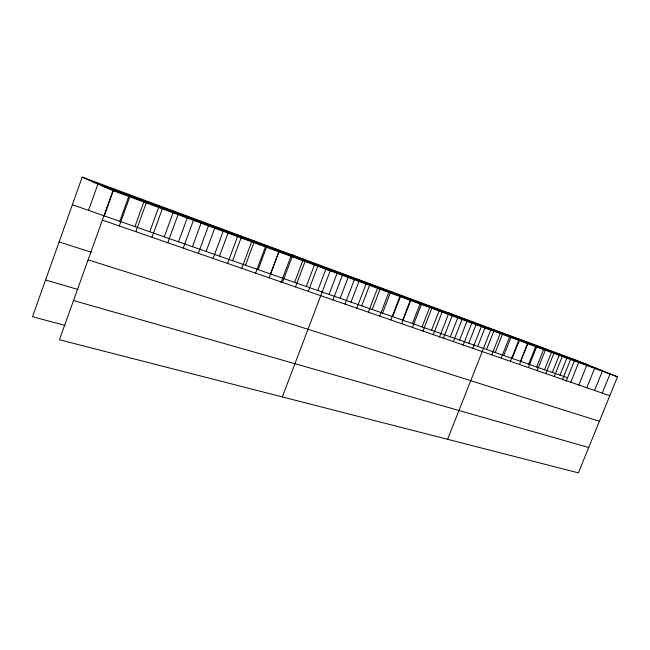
<?xml version="1.0" encoding="UTF-8"?>
<svg xmlns="http://www.w3.org/2000/svg" width="650" height="650" viewBox="0 0 650 650"><rect width="100%" height="100%" fill="white"/><g stroke="black" fill="none" stroke-linecap="round" stroke-linejoin="round"><path stroke-width="0.97" d="M82.176 177.141L112.946 190.612L59.426 339.755L578.394 472.859L617.5 376.805L574.844 359.645L82.176 177.141L32.5 316.729L65.008 325.414M88.514 210.364L98.264 183.097M104.317 215.881L113.994 188.923M119.787 221.293L129.391 194.626M119.291 225.956L129.789 196.828M134.932 226.582L143.788 202.093M135.826 231.684L146.25 202.906M149.76 231.766L159.234 205.684M151.994 237.274L162.329 208.837M164.279 236.836L173.688 211.039M167.789 242.743L178.051 214.638M178.506 241.808L187.85 216.279M183.235 248.089L193.416 220.309M192.449 246.683L201.719 221.422M198.347 253.321L208.447 225.859M206.107 251.461L214.979 227.386M213.127 258.44L223.153 231.286M219.497 256.141L228.296 232.351M227.589 263.445L237.543 236.592M232.627 260.723L241.711 236.234M241.743 268.344L251.623 241.792M245.497 265.224L254.524 240.988M255.604 273.138L265.411 246.878M258.131 269.636L266.744 246.561M270.514 273.967L279.061 251.152M269.173 277.834L278.907 251.859M281.003 282.628L291.151 255.629M282.466 282.433L292.126 256.734M294.596 282.384L303.371 259.082M295.49 286.942L305.077 261.511M306.296 286.471L314.324 265.241M308.246 291.354L317.761 266.199M317.785 290.485L326.454 267.629M282.327 396.931L330.192 270.782L291.509 254.686M329.071 294.434L337.317 272.732M333.003 299.926L342.379 275.283M340.153 298.301L348.343 276.811M345.02 304.086L354.331 279.687M351.033 302.104L359.523 279.882M356.801 308.165L366.048 284.017M361.717 305.841L370.159 283.822M368.355 312.162L377.536 288.251M372.223 309.514L380.608 287.69M379.689 316.087L388.806 292.411M382.541 313.113L390.869 291.493M390.812 319.938L399.864 296.498M392.681 316.664L400.603 296.164M402.651 320.141L410.516 299.829M401.733 323.716L410.719 300.495M412.449 323.57L420.623 302.518M412.441 327.421L421.371 304.428M422.086 326.934L429.853 306.971M422.963 331.061L431.827 308.287M431.559 330.249L439.262 310.497M433.282 334.636L442.089 312.073M439.433 337.204L448.532 313.926M443.422 338.146L452.164 315.794M450.32 336.806L457.925 317.395M453.383 341.591L462.069 319.451M459.607 340.048L467.155 320.808M463.166 344.979L471.794 323.034M468.731 343.241L476.239 324.163M472.777 348.303L481.349 326.56M477.709 346.377L485.526 326.56M447.582 439.311L490.734 330.029L448.898 312.991M486.541 349.464L493.935 330.752M491.782 354.884L500.232 333.531M495.235 352.503L502.58 333.946M501.174 358.134L509.567 336.976M503.782 355.485L511.087 337.082M510.404 361.327L518.741 340.364M512.2 358.426L519.456 340.178M520.479 361.319L528.052 342.314M519.48 364.471L527.759 343.688M528.629 364.171L536.153 345.312M528.393 367.551L536.616 346.954M536.656 366.974L543.758 349.204M537.152 370.589L545.326 350.171M544.554 369.736L551.614 352.113M545.764 373.571L553.881 353.332M552.329 372.458L559.723 354.047M554.239 376.504L562.299 356.436M559.991 375.131L566.971 357.784M562.567 379.381L570.578 359.491M566.077 381.404L574.478 360.555M570.765 382.224L578.719 362.497M578.825 385.011L586.731 365.454M586.755 387.757L594.612 368.355M594.555 390.455L602.363 371.223M602.241 393.112L609.992 374.034M73.507 300.536L588.713 447.517M45.573 279.996L77.903 289.486M88.099 259.854L599.389 421.298M59.126 241.914L91.268 252.249M102.367 220.098L609.798 395.728M72.361 204.718L567.539 377.772M112.946 190.612L617.5 376.805M91.877 181.382L588.502 365.137M102.326 185.965L602.997 370.971"/></g></svg>
